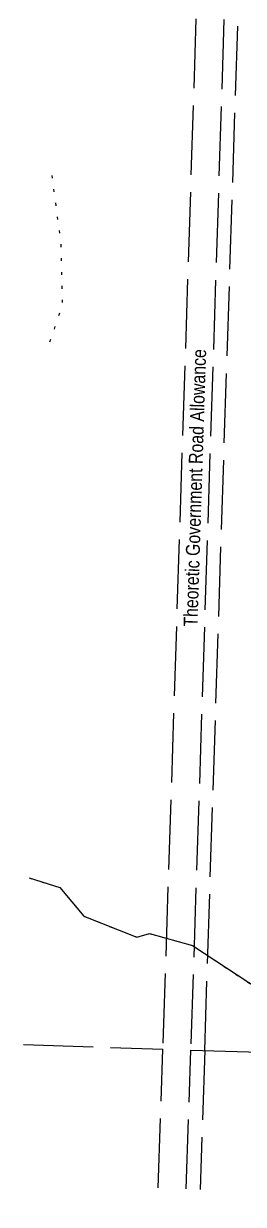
# Model space of a CAD drawing. Extents: x 350972 to 367082, y 6047220 to 6054831.
# Drawn here: x 353966 to 354124, y 6052903 to 6053753 of the extents above; entities that cross this region are included whole.
import ezdxf
from ezdxf.enums import TextEntityAlignment as Align

# ---------------------------------------------------------------- set-up
doc = ezdxf.new("R2010")
doc.units = 0
doc.header["$LTSCALE"] = 5
doc.linetypes.add('foc-UNSURVEYED', pattern=[12.5, 10, -2.5])
doc.linetypes.add('foc-WHEELTRACKS', pattern=[2, 0.4, -1.6])
for name, color, linetype in [('L-ROAD-T', 7, 'Continuous'), ('L-USEC', 7, 'foc-UNSURVEYED'), ('T-WATER-P3', 160, 'foc-WHEELTRACKS')]:
    doc.layers.add(name, color=color, linetype=linetype)
doc.styles.add('80L', font='ARIALN.TTF', dxfattribs={"height": 10})
doc.styles.add('foc-LtypeFont', font='ARIALN.TTF', dxfattribs={"height": 7.35})
doc.linetypes.add('foc-TOPO-flowdirection-NOLINE', pattern='A,0,[">",foc-LtypeFont,S=0.3,R=0,X=0,Y=-0.945],-20,[">",foc-LtypeFont,S=0.3,R=0,X=0,Y=-0.945],0', length=20)

msp = doc.modelspace()

# ---------------------------------------------------------------- linework, layer by layer
at = {"layer": 'L-USEC', "flags": 128}
for points in [[(354091.623, 6053818.645), (354065.741, 6053014.698)], [(354111.732, 6053817.998), (354085.851, 6053014.051)], [(354095.892, 6053013.719), (354121.772, 6053817.666)], [(353965.794, 6053017.939), (354065.741, 6053014.698)], [(354062.525, 6052914.75), (354065.741, 6053014.698)], [(354082.634, 6052914.097), (354085.851, 6053014.051)], [(354085.851, 6053014.045), (354888.924, 6052987.987)], [(354095.892, 6053013.719), (354092.675, 6052913.771)]]:
    msp.add_lwpolyline(points, dxfattribs=at)
at = {"layer": 'T-WATER-P3', "flags": 128}
for points in [[(353985.929, 6053643.408), (353992.459, 6053594.65), (353993.547, 6053550.053), (353981.823, 6053515.848)], [(353969.656, 6053137.904), (353991.908, 6053130.957), (354009.027, 6053110.258), (354047.157, 6053095.279), (354056.217, 6053097.819), (354087.027, 6053089.25), (354135.186, 6053057.494), (354152.835, 6053050.402), (354191.186, 6053050.763), (354222.935, 6053024.445), (354251.305, 6053015.135), (354263.925, 6053016.996), (354281.555, 6053011.895), (354294.684, 6052995.676), (354302.653, 6052982.209), (354316.023, 6052965.068), (354346.232, 6052942.351), (354379.801, 6052922.382), (354397.461, 6052921.432), (354414.371, 6052915.004), (354425.757, 6052902.957)]]:
    msp.add_lwpolyline(points, dxfattribs=at)
at = {"layer": 'T-WATER-P3', "linetype": 'foc-TOPO-flowdirection-NOLINE', "flags": 128}
msp.add_lwpolyline([(353969.656, 6053137.904), (353991.908, 6053130.957), (354009.027, 6053110.258), (354047.157, 6053095.279), (354056.217, 6053097.819), (354087.027, 6053089.25), (354135.186, 6053057.494), (354152.835, 6053050.402), (354191.186, 6053050.763), (354222.935, 6053024.445), (354251.305, 6053015.135), (354263.925, 6053016.996), (354281.555, 6053011.895), (354294.684, 6052995.676), (354302.653, 6052982.209), (354316.023, 6052965.068), (354346.232, 6052942.351), (354379.801, 6052922.382), (354397.461, 6052921.432), (354414.371, 6052915.004), (354425.757, 6052902.957)], dxfattribs=at)

# ---------------------------------------------------------------- texts
at = {"layer": 'L-ROAD-T', "style": '80L'}
msp.add_text('Theoretic Government Road Allowance', height=9.99677, rotation=88.197395, dxfattribs=at).set_placement((354088.816, 6053418.544), align=Align.MIDDLE_CENTER)

doc.saveas('drawing.dxf')
